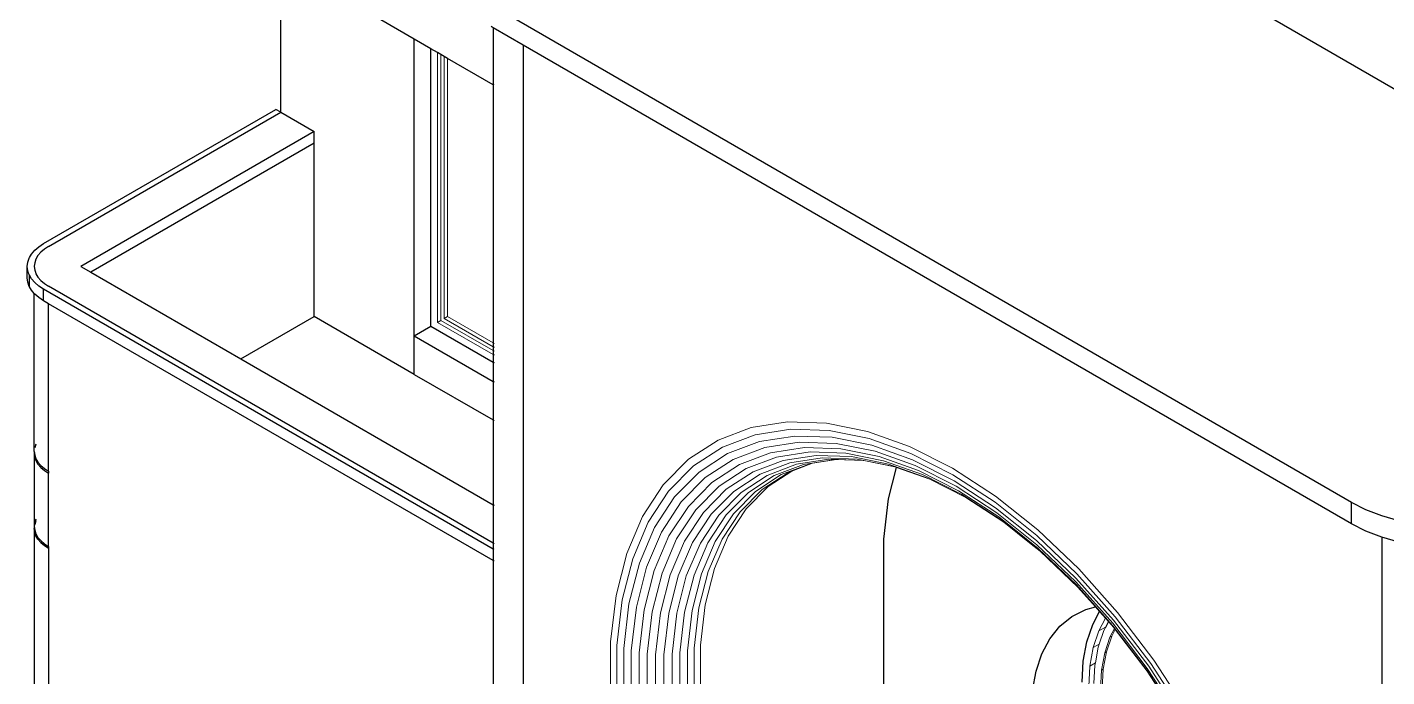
# Model space of a CAD drawing. Header units: metres. Extents: x 294 to 1101, y -498 to -355.
# Drawn here: x 918.48 to 924.25, y -396.57 to -393.82 of the extents above; entities that cross this region are included whole.
import ezdxf

# ---------------------------------------------------------------- set-up
doc = ezdxf.new("R2010")
doc.units = ezdxf.units.M
doc.layers.add('19-JARDINERIA', color=80, linetype='Continuous', lineweight=0)

msp = doc.modelspace()

# ---------------------------------------------------------------- linework, layer by layer
for p, q in [((922.8661, -393.2618), (926.1454, -395.1552)), ((919.5576, -394.1778), (919.5576, -393.5411)), ((924.0989, -395.8314), (920.4493, -393.7243)), ((920.1236, -393.8679), (919.9111, -393.7452)), ((920.4581, -393.82), (920.4493, -393.815)), ((920.586, -393.8939), (920.4581, -393.82)), ((920.4581, -393.82), (920.4581, -394.061)), ((920.1236, -395.1253), (920.1236, -393.8679)), ((920.1943, -393.9087), (920.1236, -393.8679)), ((920.1943, -395.0844), (920.1943, -393.9087)), ((920.2225, -393.925), (920.1943, -393.9087)), ((920.586, -393.8939), (920.586, -401.4763)), ((924.0989, -395.9221), (920.586, -393.8939)), ((920.2367, -393.9332), (920.2225, -393.925)), ((920.2508, -393.9413), (920.2367, -393.9332)), ((920.265, -393.9495), (920.2508, -393.9413)), ((920.4581, -394.061), (920.265, -393.9495)), ((920.4618, -394.0632), (920.4581, -394.061)), ((920.4581, -394.061), (920.4581, -395.1551)), ((918.5512, -394.7343), (919.5364, -394.1656)), ((918.5725, -394.7466), (919.5576, -394.1778)), ((919.5576, -394.1778), (919.5364, -394.1656)), ((919.5576, -394.1778), (919.699, -394.2594)), ((919.699, -394.2594), (918.7091, -394.831)), ((919.699, -394.3085), (919.699, -394.2594)), ((919.699, -394.3085), (918.7516, -394.8555)), ((919.699, -395.0434), (919.699, -394.3085)), ((918.4912, -394.7935), (918.4999, -394.7787)), ((918.4999, -394.7787), (918.5136, -394.7626)), ((918.5136, -394.7626), (918.5308, -394.7478)), ((918.5396, -394.7713), (918.5276, -394.7853)), ((918.5308, -394.7478), (918.5512, -394.7343)), ((918.5546, -394.7583), (918.5396, -394.7713)), ((918.5725, -394.7466), (918.5546, -394.7583)), ((918.4819, -394.831), (918.4839, -394.8132)), ((918.4839, -394.8488), (918.4819, -394.831)), ((918.4819, -394.8801), (918.4819, -394.831)), ((918.4839, -394.8132), (918.4899, -394.7956)), ((918.4899, -394.7956), (918.4912, -394.7935)), ((918.5136, -394.8154), (918.5119, -394.8306)), ((918.5119, -394.8306), (918.5119, -394.831)), ((918.5119, -394.831), (918.5136, -394.8466)), ((918.5189, -394.8001), (918.5136, -394.8154)), ((918.5276, -394.7853), (918.5189, -394.8001)), ((918.7091, -394.831), (918.7516, -394.8555)), ((918.4839, -394.8979), (918.4819, -394.8801)), ((918.4862, -394.8555), (918.4839, -394.8488)), ((918.4899, -394.8664), (918.4862, -394.8555)), ((918.4912, -394.8685), (918.4899, -394.8664)), ((918.4999, -394.8833), (918.4912, -394.8685)), ((918.4912, -394.9176), (918.4912, -394.8685)), ((918.5136, -394.8994), (918.4999, -394.8833)), ((918.5136, -394.8466), (918.5167, -394.8555)), ((918.5167, -394.8555), (918.5189, -394.8619)), ((918.5189, -394.8619), (918.5276, -394.8767)), ((918.5276, -394.8767), (918.5396, -394.8907)), ((918.5396, -394.8907), (918.5546, -394.9037)), ((918.7516, -394.8555), (919.388, -395.223)), ((918.4899, -394.9155), (918.4839, -394.8979)), ((918.4912, -394.9176), (918.4899, -394.9155)), ((918.4999, -394.9324), (918.4912, -394.9176)), ((918.5119, -394.9464), (918.4999, -394.9324)), ((918.5119, -395.615), (918.5119, -394.9464)), ((918.5136, -394.9484), (918.5119, -394.9464)), ((918.5308, -394.9142), (918.5136, -394.8994)), ((918.5308, -394.9633), (918.5136, -394.9484)), ((918.5512, -394.9277), (918.5308, -394.9142)), ((918.5512, -394.9767), (918.5512, -394.9277)), ((920.4581, -396.0286), (918.5512, -394.9277)), ((918.5546, -394.9037), (918.5725, -394.9154)), ((920.4581, -396.0041), (918.5725, -394.9154)), ((918.5512, -394.9767), (918.5308, -394.9633)), ((918.5725, -394.989), (918.5512, -394.9767)), ((918.5725, -395.6994), (918.5725, -394.989)), ((920.4581, -396.0777), (918.5725, -394.989)), ((919.388, -395.223), (919.699, -395.0434)), ((919.9111, -395.1659), (919.699, -395.0434)), ((920.1236, -395.1253), (920.1943, -395.0844)), ((920.1943, -395.0844), (920.4581, -395.2368)), ((920.1236, -395.2886), (919.9111, -395.1659)), ((920.1236, -395.2886), (920.1236, -395.1253)), ((920.1236, -395.1253), (920.4581, -395.3184)), ((920.4581, -395.1551), (920.4618, -395.1573)), ((920.4581, -395.1551), (920.4581, -395.1714)), ((920.4581, -395.1714), (920.4618, -395.1736)), ((920.4581, -395.1714), (920.4581, -395.1878)), ((919.388, -395.223), (920.4581, -395.8408)), ((920.4581, -395.1878), (920.4618, -395.1899)), ((920.4581, -395.1878), (920.4581, -395.2041)), ((920.4581, -395.2041), (920.4618, -395.2062)), ((920.4581, -395.2041), (920.4581, -395.2368)), ((920.4581, -395.2368), (920.4618, -395.2389)), ((920.4581, -395.2368), (920.4581, -395.3184)), ((920.1236, -395.2886), (920.4581, -395.4817)), ((920.4581, -395.3184), (920.4618, -395.3206)), ((920.4581, -395.3184), (920.4581, -395.4817)), ((920.4581, -395.4817), (920.4618, -395.4839)), ((920.4581, -395.4817), (920.4581, -395.8408)), ((918.5189, -395.5841), (918.5136, -395.5994)), ((918.5119, -395.615), (918.5136, -395.6306)), ((918.5119, -395.615), (918.5119, -395.6232)), ((918.5119, -395.6232), (918.5136, -395.6387)), ((918.5119, -395.6232), (918.5119, -395.9334)), ((918.5136, -395.6306), (918.5189, -395.6459)), ((918.5136, -395.6387), (918.5189, -395.6541)), ((918.5189, -395.6459), (918.5276, -395.6607)), ((918.5189, -395.6541), (918.5276, -395.6689)), ((918.5276, -395.6607), (918.5396, -395.6747)), ((918.5276, -395.6689), (918.5396, -395.6829)), ((918.5396, -395.6747), (918.5546, -395.6877)), ((918.5396, -395.6829), (918.5546, -395.6959)), ((918.5546, -395.6877), (918.5725, -395.6994)), ((918.5546, -395.6959), (918.5725, -395.7076)), ((918.5725, -395.6994), (918.5725, -395.7076)), ((922.1354, -395.8164), (922.1695, -395.6828)), ((918.5725, -396.0179), (918.5725, -395.7076)), ((922.1156, -395.9865), (922.1354, -395.8164)), ((920.4581, -395.8408), (920.4618, -395.843)), ((920.4581, -395.8408), (920.4581, -396.0041)), ((924.1597, -395.8622), (924.0989, -395.8314)), ((924.0989, -395.9221), (924.0989, -395.8314)), ((924.2271, -395.8882), (924.1597, -395.8622)), ((918.5189, -395.9025), (918.5136, -395.9178)), ((918.5189, -395.9098), (918.5136, -395.9251)), ((918.5136, -395.926), (918.5189, -395.9107)), ((924.1597, -395.9529), (924.0989, -395.9221)), ((924.2997, -395.9089), (924.2271, -395.8882)), ((918.5119, -395.9334), (918.5136, -395.949)), ((918.5119, -395.9334), (918.5119, -395.9407)), ((918.5119, -395.9407), (918.5119, -395.9416)), ((918.5119, -395.9407), (918.5119, -395.9411)), ((918.5119, -395.9416), (918.5119, -395.9411)), ((918.5119, -395.9411), (918.5136, -395.9563)), ((918.5136, -395.9572), (918.5119, -395.9416)), ((918.5119, -395.9416), (918.5119, -396.8543)), ((918.5136, -395.949), (918.5189, -395.9643)), ((918.5136, -395.9563), (918.5189, -395.9716)), ((918.5189, -395.9725), (918.5136, -395.9572)), ((918.5189, -395.9643), (918.5276, -395.9791)), ((918.5189, -395.9716), (918.5276, -395.9864)), ((918.5276, -395.9873), (918.5189, -395.9725)), ((918.5276, -395.9791), (918.5396, -395.9931)), ((918.5276, -395.9864), (918.5396, -396.0004)), ((918.5396, -396.0013), (918.5276, -395.9873)), ((922.1156, -396.078), (922.1156, -395.9865)), ((924.2271, -395.9788), (924.1597, -395.9529)), ((924.2276, -395.979), (924.2271, -395.9788)), ((924.2276, -395.979), (924.2276, -400.6027)), ((924.2997, -395.9995), (924.2276, -395.979)), ((918.5396, -395.9931), (918.5546, -396.0061)), ((918.5396, -396.0004), (918.5546, -396.0134)), ((918.5546, -396.0143), (918.5396, -396.0013)), ((918.5546, -396.0061), (918.5725, -396.0179)), ((918.5546, -396.0134), (918.5725, -396.0251)), ((918.5725, -396.026), (918.5546, -396.0143)), ((918.5725, -396.0179), (918.5725, -396.0251)), ((918.5725, -396.0251), (918.5725, -396.026)), ((918.5725, -396.026), (918.5725, -398.7531)), ((920.4618, -396.0063), (920.4581, -396.0041)), ((920.4581, -396.0041), (920.4581, -396.0286)), ((920.4618, -396.0307), (920.4581, -396.0286)), ((920.4581, -396.0286), (920.4581, -396.0777)), ((920.4618, -396.0798), (920.4581, -396.0777)), ((920.4581, -396.0777), (920.4581, -396.7881)), ((922.1156, -401.2411), (922.1156, -396.078)), ((922.9713, -396.2849), (923.0129, -396.274)), ((922.8621, -396.3561), (922.9131, -396.3144)), ((922.9131, -396.3144), (922.9713, -396.2849)), ((923.001, -396.3486), (923.0303, -396.2935)), ((922.8193, -396.4093), (922.8621, -396.3561)), ((922.9763, -396.4221), (923.001, -396.3486)), ((922.7853, -396.4732), (922.8193, -396.4093)), ((922.9613, -396.5041), (922.9763, -396.4221)), ((922.7606, -396.5467), (922.7853, -396.4732)), ((922.9563, -396.5933), (922.9613, -396.5041)), ((922.7456, -396.6287), (922.7606, -396.5467))]:
    msp.add_line(p, q)
at = {"layer": '19-JARDINERIA', "color": 251}
for p, q in [((920.2225, -393.925), (920.2225, -395.0681)), ((920.2367, -393.9332), (920.2367, -395.0599)), ((920.2508, -393.9413), (920.2508, -395.0518)), ((920.265, -395.0436), (920.265, -393.9495)), ((920.2225, -395.0681), (920.2367, -395.0599)), ((920.2367, -395.0599), (920.4581, -395.1878)), ((920.2508, -395.0518), (920.265, -395.0436)), ((920.2508, -395.0518), (920.4581, -395.1714)), ((920.265, -395.0436), (920.4581, -395.1551)), ((920.2225, -395.0681), (920.4581, -395.2041)), ((921.412, -395.5668), (921.5526, -395.5136)), ((921.5526, -395.5136), (921.7067, -395.4897)), ((921.5689, -395.5444), (921.7203, -395.5209)), ((921.7067, -395.4897), (921.8718, -395.4953)), ((921.7203, -395.5209), (921.8826, -395.5264)), ((921.8718, -395.4953), (922.0454, -395.5304)), ((921.8826, -395.5264), (922.0532, -395.5609)), ((921.287, -395.6483), (921.412, -395.5668)), ((921.4307, -395.5967), (921.5689, -395.5444)), ((921.4523, -395.6242), (921.5882, -395.5729)), ((921.5882, -395.5729), (921.737, -395.5497)), ((921.6101, -395.5984), (921.7564, -395.5756)), ((921.737, -395.5497), (921.8965, -395.5551)), ((921.7564, -395.5756), (921.9133, -395.581)), ((921.8965, -395.5551), (922.0642, -395.589)), ((921.9133, -395.581), (922.0781, -395.6143)), ((922.0454, -395.5304), (922.2247, -395.5944)), ((922.0532, -395.5609), (922.2294, -395.6238)), ((921.3079, -395.6768), (921.4307, -395.5967)), ((921.3316, -395.7029), (921.4523, -395.6242)), ((921.4765, -395.6488), (921.6101, -395.5984)), ((921.5029, -395.6702), (921.6343, -395.6206)), ((921.531, -395.6879), (921.6604, -395.639)), ((921.6343, -395.6206), (921.7783, -395.5982)), ((921.6604, -395.639), (921.8021, -395.617)), ((921.6879, -395.6535), (921.8276, -395.6317)), ((921.7163, -395.6636), (921.8543, -395.6422)), ((921.7783, -395.5982), (921.9325, -395.6034)), ((921.8021, -395.617), (921.9541, -395.6221)), ((921.8276, -395.6317), (921.9774, -395.6368)), ((921.8543, -395.6422), (922.0022, -395.6472)), ((921.9325, -395.6034), (922.0947, -395.6362)), ((921.9541, -395.6221), (922.1137, -395.6544)), ((921.9774, -395.6368), (922.1349, -395.6686)), ((922.0642, -395.589), (922.2374, -395.6509)), ((922.0781, -395.6143), (922.2483, -395.6751)), ((922.0947, -395.6362), (922.2622, -395.696)), ((922.2247, -395.5944), (922.4068, -395.6863)), ((922.2294, -395.6238), (922.4084, -395.7142)), ((921.1798, -395.7568), (921.287, -395.6483)), ((921.2025, -395.7835), (921.3079, -395.6768)), ((921.3579, -395.7262), (921.4765, -395.6488)), ((921.3862, -395.7463), (921.5029, -395.6702)), ((921.4161, -395.7629), (921.531, -395.6879)), ((921.5603, -395.7017), (921.6879, -395.6535)), ((921.5904, -395.7112), (921.7163, -395.6636)), ((921.6206, -395.7164), (921.7452, -395.6693)), ((921.7243, -395.699), (921.625, -395.7638)), ((921.6506, -395.7172), (921.7741, -395.6705)), ((921.6797, -395.7135), (921.8024, -395.6671)), ((921.7075, -395.7054), (921.7243, -395.699)), ((921.7243, -395.699), (921.8133, -395.6654)), ((921.7452, -395.6693), (921.8818, -395.6481)), ((921.7741, -395.6705), (921.9095, -395.6494)), ((921.8024, -395.6671), (921.8133, -395.6654)), ((921.8133, -395.6654), (921.9147, -395.6496)), ((921.8818, -395.6481), (922.0281, -395.6531)), ((921.9095, -395.6494), (921.9147, -395.6496)), ((921.9147, -395.6496), (921.9231, -395.6499)), ((921.9231, -395.6499), (921.9487, -395.6508)), ((921.9487, -395.6508), (921.9939, -395.6523)), ((921.9939, -395.6523), (922.0305, -395.6536)), ((922.0022, -395.6472), (922.1577, -395.6786)), ((922.0281, -395.6531), (922.0305, -395.6536)), ((922.0305, -395.6536), (922.162, -395.6801)), ((922.1137, -395.6544), (922.2787, -395.7133)), ((922.1349, -395.6686), (922.2975, -395.7267)), ((922.1577, -395.6786), (922.162, -395.6801)), ((922.162, -395.6801), (922.1695, -395.6828)), ((922.1695, -395.6828), (922.3097, -395.7329)), ((922.2374, -395.6509), (922.4133, -395.7397)), ((922.2483, -395.6751), (922.4213, -395.7624)), ((922.2622, -395.696), (922.4324, -395.7819)), ((922.4068, -395.6863), (922.589, -395.8047)), ((921.0918, -395.8907), (921.1798, -395.7568)), ((921.228, -395.8078), (921.3316, -395.7029)), ((921.256, -395.8293), (921.3579, -395.7262)), ((921.286, -395.8478), (921.3862, -395.7463)), ((921.447, -395.7756), (921.5603, -395.7017)), ((921.4785, -395.7842), (921.5904, -395.7112)), ((921.5099, -395.7886), (921.6206, -395.7164)), ((921.5408, -395.7888), (921.6506, -395.7172)), ((921.5706, -395.7846), (921.6797, -395.7135)), ((921.5988, -395.7762), (921.7075, -395.7054)), ((922.2787, -395.7133), (922.4462, -395.7979)), ((922.2975, -395.7267), (922.3097, -395.7329)), ((922.3097, -395.7329), (922.4627, -395.8101)), ((922.4084, -395.7142), (922.5875, -395.8305)), ((922.4133, -395.7397), (922.5893, -395.854)), ((921.116, -395.9151), (921.2025, -395.7835)), ((921.1431, -395.9371), (921.228, -395.8078)), ((921.3174, -395.8627), (921.4161, -395.7629)), ((921.3497, -395.874), (921.447, -395.7756)), ((921.3824, -395.8814), (921.4785, -395.7842)), ((921.4149, -395.8848), (921.5099, -395.7886)), ((921.4466, -395.8841), (921.5408, -395.7888)), ((921.477, -395.8794), (921.5706, -395.7846)), ((921.5056, -395.8707), (921.5988, -395.7762)), ((921.625, -395.7638), (921.5318, -395.8581)), ((922.4213, -395.7624), (922.5943, -395.8748)), ((922.4324, -395.7819), (922.6025, -395.8925)), ((922.4462, -395.7979), (922.6138, -395.9068)), ((922.4627, -395.8101), (922.624, -395.915)), ((922.589, -395.8047), (922.7682, -395.9477)), ((921.1725, -395.9565), (921.256, -395.8293)), ((921.2038, -395.9729), (921.286, -395.8478)), ((921.2365, -395.9859), (921.3174, -395.8627)), ((921.27, -395.9955), (921.3497, -395.874)), ((921.4291, -395.9871), (921.5056, -395.8707)), ((921.5318, -395.8581), (921.4555, -395.9744)), ((922.5875, -395.8305), (922.7637, -395.9711)), ((922.5893, -395.854), (922.7624, -395.9922)), ((921.0247, -396.0479), (921.0918, -395.8907)), ((921.05, -396.0695), (921.116, -395.9151)), ((921.3036, -396.0014), (921.3824, -395.8814)), ((921.3369, -396.0035), (921.4149, -395.8848)), ((921.3693, -396.0018), (921.4466, -395.8841)), ((921.4002, -395.9963), (921.477, -395.8794)), ((922.5943, -395.8748), (922.7646, -396.0106)), ((922.6025, -395.8925), (922.77, -396.0261)), ((922.6138, -395.9068), (922.624, -395.915)), ((922.624, -395.915), (922.7406, -396.0079)), ((921.0782, -396.0889), (921.1431, -395.9371)), ((921.1087, -396.1057), (921.1725, -395.9565)), ((921.1411, -396.1197), (921.2038, -395.9729)), ((921.1747, -396.1305), (921.2365, -395.9859)), ((921.3707, -396.1238), (921.4291, -395.9871)), ((921.4555, -395.9744), (921.3971, -396.1109)), ((922.7637, -395.9711), (922.9342, -396.1336)), ((922.7682, -395.9477), (922.9418, -396.113)), ((921.209, -396.138), (921.27, -395.9955)), ((921.2435, -396.1421), (921.3036, -396.0014)), ((921.2774, -396.1427), (921.3369, -396.0035)), ((921.3103, -396.1398), (921.3693, -396.0018)), ((921.3416, -396.1335), (921.4002, -395.9963)), ((922.7406, -396.0079), (922.7787, -396.0383)), ((922.7624, -395.9922), (922.9301, -396.1519)), ((922.7646, -396.0106), (922.9294, -396.1676)), ((922.77, -396.0261), (922.9322, -396.1806)), ((922.7787, -396.0383), (922.9384, -396.1904)), ((920.9793, -396.2258), (921.0247, -396.0479)), ((921.0054, -396.2444), (921.05, -396.0695)), ((921.0343, -396.2608), (921.0782, -396.0889)), ((921.0656, -396.2747), (921.1087, -396.1057)), ((921.0987, -396.2859), (921.1411, -396.1197)), ((921.1329, -396.2942), (921.1747, -396.1305)), ((921.1679, -396.2994), (921.209, -396.138)), ((921.2028, -396.3015), (921.2435, -396.1421)), ((921.2372, -396.3004), (921.2774, -396.1427)), ((921.2704, -396.2961), (921.3103, -396.1398)), ((921.3019, -396.2888), (921.3416, -396.1335)), ((921.3312, -396.2785), (921.3707, -396.1238)), ((921.3971, -396.1109), (921.3577, -396.2654)), ((922.9301, -396.1519), (923.0896, -396.3306)), ((922.9342, -396.1336), (923.0965, -396.3155)), ((922.9418, -396.113), (923.1069, -396.2981)), ((922.9294, -396.1676), (923.0862, -396.3434)), ((922.9322, -396.1806), (923.0865, -396.3535)), ((922.9384, -396.1904), (923.0129, -396.274)), ((920.9564, -396.4217), (920.9793, -396.2258)), ((920.9829, -396.4369), (921.0054, -396.2444)), ((921.0123, -396.45), (921.0343, -396.2608)), ((921.0439, -396.4607), (921.0656, -396.2747)), ((921.3577, -396.2654), (921.3378, -396.4355)), ((923.0129, -396.274), (923.0303, -396.2935)), ((921.0773, -396.4689), (921.0987, -396.2859)), ((921.1119, -396.4744), (921.1329, -396.2942)), ((921.1471, -396.4771), (921.1679, -396.2994)), ((921.1823, -396.4769), (921.2028, -396.3015)), ((921.2169, -396.474), (921.2372, -396.3004)), ((921.2503, -396.4682), (921.2704, -396.2961)), ((921.282, -396.4598), (921.3019, -396.2888)), ((921.3113, -396.4488), (921.3312, -396.2785)), ((923.0559, -396.3222), (923.0273, -396.3759)), ((923.0303, -396.2935), (923.0559, -396.3222)), ((923.0559, -396.3222), (923.0682, -396.3359)), ((923.0896, -396.3306), (923.2385, -396.5257)), ((923.0965, -396.3155), (923.248, -396.5139)), ((923.1069, -396.2981), (923.261, -396.5)), ((923.0273, -396.3759), (923.0037, -396.4461)), ((923.0556, -396.3596), (923.0273, -396.3759)), ((923.048, -396.3745), (923.0289, -396.4316)), ((923.0549, -396.3617), (923.048, -396.3745)), ((923.0562, -396.3592), (923.0549, -396.3617)), ((923.0556, -396.3596), (923.0549, -396.3617)), ((923.0682, -396.336), (923.0556, -396.3596)), ((923.0556, -396.3596), (923.0562, -396.3592)), ((923.0674, -396.3381), (923.0562, -396.3592)), ((923.0674, -396.3381), (923.0682, -396.336)), ((923.0685, -396.3362), (923.0674, -396.3381)), ((923.0682, -396.3359), (923.0682, -396.336)), ((923.0682, -396.3359), (923.0685, -396.3362)), ((923.0685, -396.3362), (923.0903, -396.3607)), ((923.0938, -396.3653), (923.0744, -396.4018)), ((923.0815, -396.3977), (923.0967, -396.3691)), ((923.0862, -396.3434), (923.2326, -396.5351)), ((923.0865, -396.3535), (923.2304, -396.5421)), ((923.0903, -396.3607), (923.0938, -396.3653)), ((923.0938, -396.3653), (923.0967, -396.3691)), ((923.0967, -396.3691), (923.2321, -396.5464)), ((920.9564, -401.6901), (920.9564, -396.4217)), ((920.9829, -401.7036), (920.9829, -396.4369)), ((921.0123, -401.7149), (921.0123, -396.45)), ((921.3113, -401.7036), (921.3113, -396.4488)), ((921.3378, -396.4355), (921.3378, -396.527)), ((923.0037, -396.4461), (922.9894, -396.5245)), ((923.0289, -396.4316), (923.0037, -396.4461)), ((923.0247, -396.444), (923.0124, -396.5112)), ((923.0289, -396.4316), (923.0247, -396.444)), ((923.0744, -396.4018), (923.0522, -396.4679)), ((923.0592, -396.4639), (923.0815, -396.3977)), ((923.0815, -396.3977), (923.0744, -396.4018)), ((921.0439, -401.7239), (921.0439, -396.4607)), ((921.0773, -401.7304), (921.0773, -396.4689)), ((921.1119, -401.7344), (921.1119, -396.4744)), ((921.1471, -401.7357), (921.1471, -396.4771)), ((921.1823, -401.7344), (921.1823, -396.4769)), ((921.2169, -401.7304), (921.2169, -396.474)), ((921.2503, -401.7239), (921.2503, -396.4682)), ((921.282, -401.7149), (921.282, -396.4598)), ((923.0522, -396.4679), (923.0387, -396.5417)), ((923.0458, -396.5376), (923.0592, -396.4639)), ((923.0592, -396.4639), (923.0522, -396.4679)), ((923.261, -396.5), (923.4016, -396.7155)), ((921.3378, -396.527), (921.3378, -401.6901)), ((922.9894, -396.5245), (922.9845, -396.6107)), ((923.0124, -396.5112), (922.9894, -396.5245)), ((923.0106, -396.5214), (923.0062, -396.5982)), ((923.0124, -396.5112), (923.0106, -396.5214)), ((923.0387, -396.5417), (923.034, -396.6242)), ((923.0458, -396.5376), (923.0387, -396.5417)), ((923.0411, -396.6201), (923.0458, -396.5376)), ((923.2304, -396.5421), (923.3618, -396.7434)), ((923.2321, -396.5464), (923.3614, -396.7447)), ((923.2326, -396.5351), (923.3661, -396.7398)), ((923.2385, -396.5257), (923.3743, -396.7338)), ((923.248, -396.5139), (923.3862, -396.7257))]:
    msp.add_line(p, q, dxfattribs=at)

doc.saveas('drawing.dxf')
